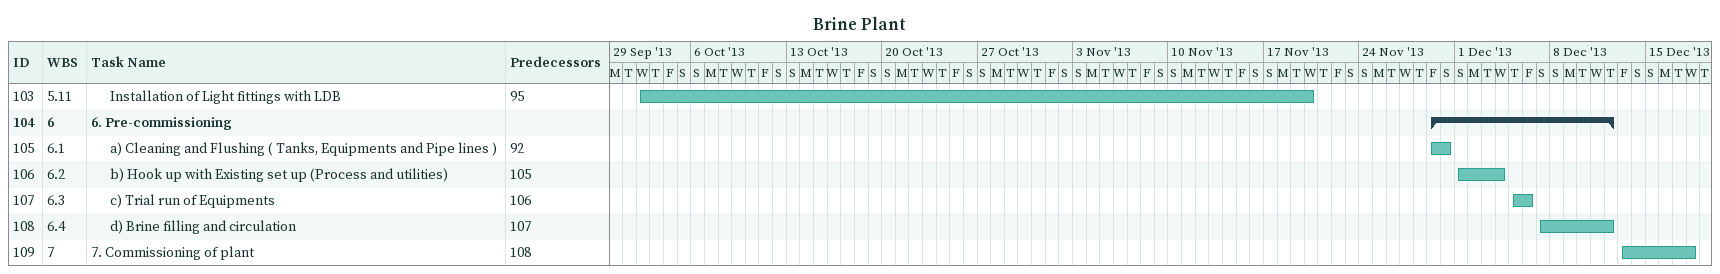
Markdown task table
Brine Plant

| ID | WBS | Task | Start | Finish | Predecessors |
|---|---|---|---|---|---|
| 103 | 5.11 | Installation of Light fittings with LDB | 2013-10-02 | 2013-11-20 | 95 |
| 104 | 6 | **6. Pre-commissioning** | 2013-11-29 | 2013-12-12 |  |
| 105 | 6.1 | a) Cleaning and Flushing ( Tanks, Equipments and Pipe lines ) | 2013-11-29 | 2013-11-30 | 92 |
| 106 | 6.2 | b) Hook up with Existing set up (Process and utilities) | 2013-12-01 | 2013-12-04 | 105 |
| 107 | 6.3 | c) Trial run of Equipments | 2013-12-05 | 2013-12-06 | 106 |
| 108 | 6.4 | d) Brine filling and circulation | 2013-12-07 | 2013-12-12 | 107 |
| 109 | 7 | 7. Commissioning of plant | 2013-12-13 | 2013-12-18 | 108 |
